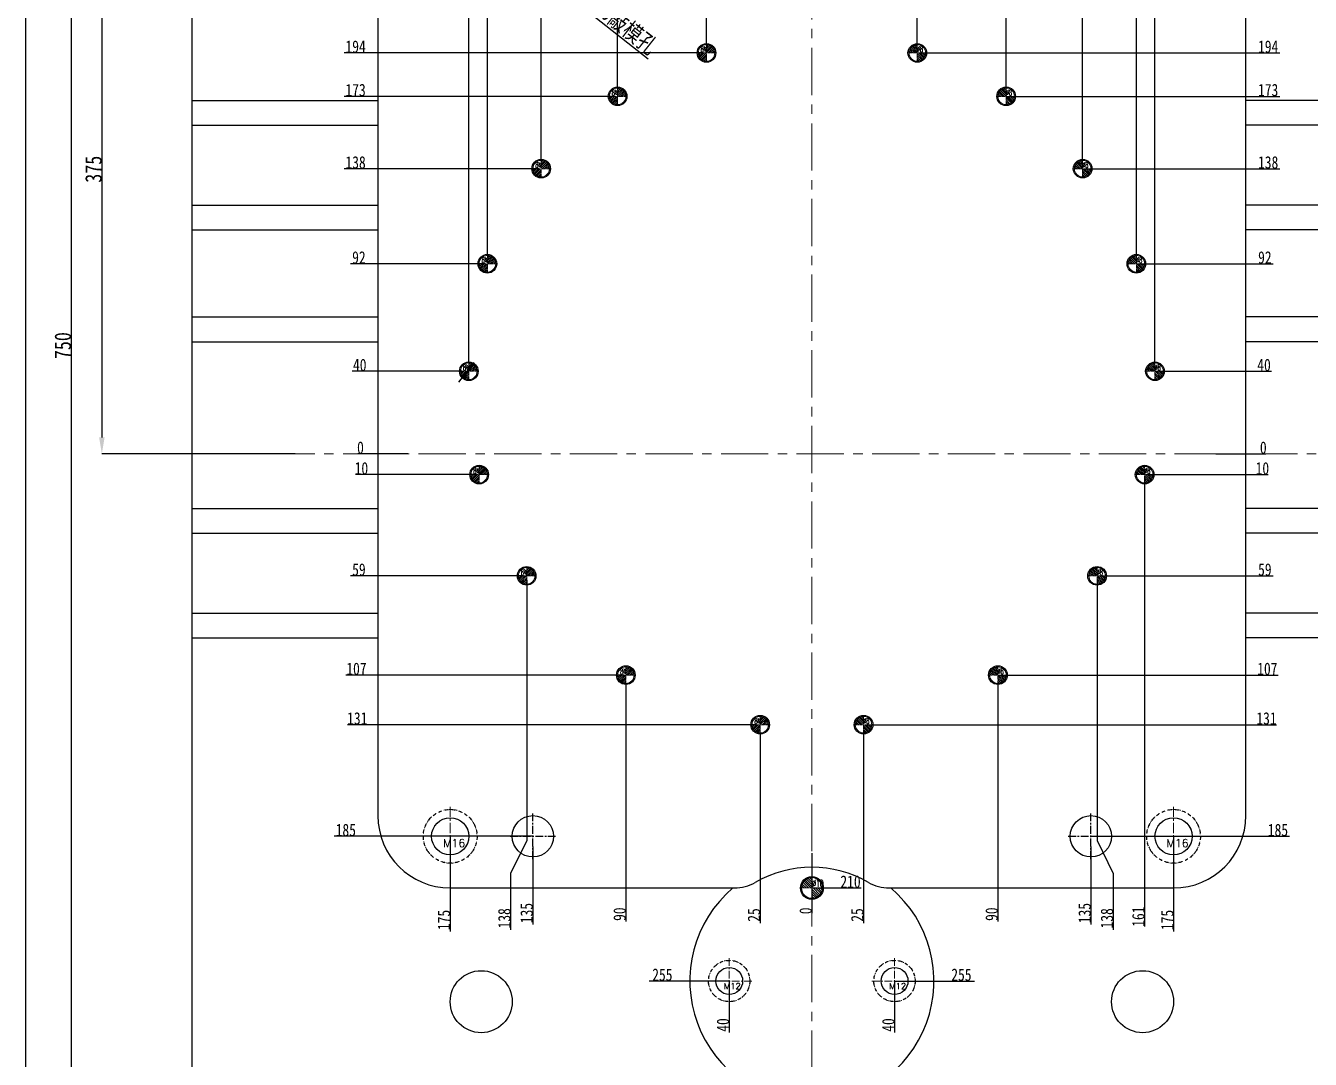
# Model space of a CAD drawing. Header units: millimetres. Extents: x 723 to 11228, y -2384 to 1578.
# Drawn here: x 7033 to 7655, y -1060 to -560 of the extents above; entities that cross this region are included whole.
import ezdxf
from ezdxf.enums import TextEntityAlignment as Align

# ---------------------------------------------------------------- set-up
doc = ezdxf.new("R2010")
doc.units = ezdxf.units.MM
doc.header["$LTSCALE"] = 16.335
doc.header["$PDMODE"] = 3
doc.header["$PDSIZE"] = 0.3125
doc.linetypes.add('CENTER', pattern=[0.6, 0.375, -0.075, 0.075, -0.075])
doc.linetypes.add('HIDDEN', pattern=[0.2, 0.1, -0.1])
doc.layers.get('0').update_dxf_attribs({"linetype": 'CONTINUOUS'})
doc.layers.get('Defpoints').update_dxf_attribs({"linetype": 'CONTINUOUS'})
doc.layers.add('DEFAULT_2', color=8, linetype='HIDDEN')
doc.layers.add('epin', color=13, linetype='CONTINUOUS', lineweight=9)
doc.layers.add('screw', color=33, linetype='CONTINUOUS', lineweight=13)
doc.styles.get("Standard").update_dxf_attribs({"font": 'txt', "width": 0.8})
doc.styles.add('TXT', font='txt.shx', dxfattribs={"bigfont": 'gbcbig.shx'})
doc.styles.add('TXT05', font='txt.shx', dxfattribs={"width": 0.5, "bigfont": 'gbcbig.shx'})
doc.dimstyles.new('ISO-25', dxfattribs={"dimtxt": 8, "dimasz": 8, "dimexe": 0, "dimexo": 0, "dimgap": 0, "dimtad": 1, "dimtxsty": 'Standard', "dimcen": 0, "dimclrd": 4, "dimclre": 4, "dimclrt": 6, "dimadec": 0, "dimazin": 0, "dimtfac": 1, "dimtofl": 0, "dimtmove": 0, "dimatfit": 3, "dimfxl": 0, "dimarcsym": 0})

# ---------------------------------------------------------------- blocks, each defined once
blk = doc.blocks.new('epin_ejp_8')
at = {"layer": 'epin'}
h = blk.add_hatch(dxfattribs=at)
h.set_pattern_fill('_ANSI31', color=123, scale=0.2, angle=90, style=0)
h.set_pattern_definition([(135, (-6330.2129, -537.972), (-0.449012806, -0.449012806), [])])
h.paths.add_polyline_path([(0, 4, 0.414214), (-4, 0), (0, 0)])
h.paths.add_polyline_path([(4, 0), (0, 0), (0, -4, 0.414214)])
at = {"layer": 'epin', "color": 1, "linetype": 'CENTER', "ltscale": 0.248791}
for p, q in [((-4.4, 0), (4.4, 0)), ((0, -4.4), (0, 4.4))]:
    blk.add_line(p, q, dxfattribs=at)
at = {"layer": 'epin'}
blk.add_circle((0, 0), 4, dxfattribs=at)
at = {"layer": 'epin', "color": 6, "style": 'TXT05', "width": 0.5}
blk.add_text('%%c8', height=2.8, dxfattribs=at).set_placement((1.33, 1.8), align=Align.MIDDLE)
blk = doc.blocks.new('89')
blk.add_line((-2934.91, 9.19), (-2942.36, -0.22))
at = {"layer": 'epin', "xscale": -1}
for p in [(-2822.29, 159), (-2865.29, 138), (-2902.29, 103), (-2928.29, 57), (-2937.29, 5), (-2932.29, -45), (-2909.29, -94), (-2861.29, -142), (-2796.29, -166)]:
    blk.add_blockref('epin_ejp_8', p, dxfattribs=at)
at = {"layer": 'epin'}
for p in [(-2720.29, 159), (-2677.29, 138), (-2640.29, 103), (-2614.29, 57), (-2605.29, 5), (-2610.29, -45), (-2633.29, -94), (-2681.29, -142), (-2746.29, -166)]:
    blk.add_blockref('epin_ejp_8', p, dxfattribs=at)
blk = doc.blocks.new('epin_ejp_10')
at = {"layer": 'epin'}
h = blk.add_hatch(dxfattribs=at)
h.set_pattern_fill('_ANSI31', color=123, scale=0.25, angle=90, style=0)
h.set_pattern_definition([(135, (-1645.23396, 6741.0989), (-0.56126601, -0.56126601), [])])
h.paths.add_polyline_path([(0, 5, 0.414214), (-5, 0), (0, 0)])
h.paths.add_polyline_path([(5, 0), (0, 0), (0, -5, 0.414214)])
at = {"layer": 'epin', "color": 1, "linetype": 'CENTER', "ltscale": 0.219913}
for p, q in [((-5.5, 0), (5.5, 0)), ((0, -5.5), (0, 5.5))]:
    blk.add_line(p, q, dxfattribs=at)
at = {"layer": 'epin'}
blk.add_circle((0, 0), 5, dxfattribs=at)
at = {"layer": 'epin', "color": 6, "style": 'TXT05', "width": 0.5}
blk.add_text('%%c10', height=3.5, dxfattribs=at).set_placement((0.2, 0.5))
blk = doc.blocks.new('*D279')
at = {"color": 4, "lineweight": -2}
blk.add_line((7334.19, -575.8), (7292.57, -542.91), dxfattribs=at)
at = {"color": 4}
blk.add_solid([(7293.4, -541.86), (7291.75, -543.95), (7286.3, -537.94)], dxfattribs=at)
at = {"layer": 'Defpoints', "color": 0}
for p in [(7270.61, -525.54), (7286.3, -537.94)]:
    blk.add_point(p, dxfattribs=at)
at = {"color": 6, "insert": (7319.8, -557.68), "char_height": 8, "attachment_point": 5, "rotation": 321.68061}
blk.add_mtext('∅20{\\fSimSun|b0|i0|c134|p2;敲模孔}', dxfattribs=at)
blk = doc.blocks.new('screw_m16_i')
at = {"layer": 'screw', "color": 1, "linetype": 'CENTER', "ltscale": 0.808571}
for p, q in [((0, -14.3), (0, 14.3)), ((-14.3, 0), (14.3, 0))]:
    blk.add_line(p, q, dxfattribs=at)
at = {"layer": 'screw', "color": 8, "linetype": 'HIDDEN', "ltscale": 0.808571}
blk.add_circle((0, 0), 13, dxfattribs=at)
at = {"layer": 'screw', "color": 33}
blk.add_circle((0, 0), 9, dxfattribs=at)
at = {"layer": 'screw', "color": 6, "style": 'TXT'}
blk.add_text('M16', height=3.9, dxfattribs=at).set_placement((-3.38, -5.2))
blk = doc.blocks.new('*D288')
at = {"color": 4, "lineweight": -2}
for p, q in [((7163.45, -391.74), (7069.9, -391.74)), ((7069.9, -399.74), (7069.9, -758.74)), ((7163.45, -766.74), (7069.9, -766.74))]:
    blk.add_line(p, q, dxfattribs=at)
at = {"color": 4}
for points in [[(7068.57, -399.74), (7071.24, -399.74), (7069.9, -391.74)], [(7068.57, -758.74), (7071.24, -758.74), (7069.9, -766.74)]]:
    blk.add_solid(points, dxfattribs=at)
at = {"layer": 'Defpoints', "color": 0}
for p in [(7163.45, -391.74), (7069.9, -766.74), (7163.45, -766.74)]:
    blk.add_point(p, dxfattribs=at)
at = {"color": 6, "insert": (7065.9, -629), "char_height": 8, "attachment_point": 5, "rotation": 90}
blk.add_mtext('375', dxfattribs=at)
blk = doc.blocks.new('*D289')
at = {"color": 4, "lineweight": -2}
for p, q in [((7163.45, -391.74), (7055.05, -391.74)), ((7055.05, -399.74), (7055.05, -1133.74)), ((7163.45, -1141.74), (7055.05, -1141.74))]:
    blk.add_line(p, q, dxfattribs=at)
at = {"color": 4}
for points in [[(7053.71, -399.74), (7056.38, -399.74), (7055.05, -391.74)], [(7053.71, -1133.74), (7056.38, -1133.74), (7055.05, -1141.74)]]:
    blk.add_solid(points, dxfattribs=at)
at = {"layer": 'Defpoints', "color": 0}
for p in [(7163.45, -391.74), (7055.05, -1141.74), (7163.45, -1141.74)]:
    blk.add_point(p, dxfattribs=at)
at = {"color": 6, "insert": (7051.05, -714.35), "char_height": 8, "attachment_point": 5, "rotation": 90}
blk.add_mtext('750', dxfattribs=at)
blk = doc.blocks.new('screw_m12_i')
at = {"layer": 'screw', "color": 1, "linetype": 'CENTER', "ltscale": 0.621977}
for p, q in [((0, -11), (0, 11)), ((-11, 0), (11, 0))]:
    blk.add_line(p, q, dxfattribs=at)
at = {"layer": 'screw', "color": 8, "linetype": 'HIDDEN', "ltscale": 0.621977}
blk.add_circle((0, 0), 10, dxfattribs=at)
at = {"layer": 'screw', "color": 33}
blk.add_circle((0, 0), 6.5, dxfattribs=at)
at = {"layer": 'screw', "color": 6, "style": 'TXT'}
blk.add_text('M12', height=3, dxfattribs=at).set_placement((-2.6, -4))
blk = doc.blocks.new('*D317')
at = {"color": 4, "lineweight": -2}
blk.add_line((7414.15, -976.74), (7437.35, -976.74), dxfattribs=at)
at = {"layer": 'Defpoints', "color": 0}
for p in [(7413.45, -766.74), (7414.15, -976.74), (7426.95, -976.74)]:
    blk.add_point(p, dxfattribs=at)
at = {"color": 6, "insert": (7432.15, -973.74), "char_height": 6, "attachment_point": 5}
blk.add_mtext('210', dxfattribs=at)
blk = doc.blocks.new('*D318')
at = {"color": 4, "lineweight": -2}
blk.add_line((7548.45, -951.74), (7644.56, -951.74), dxfattribs=at)
at = {"layer": 'Defpoints', "color": 0}
for p in [(7413.45, -766.74), (7548.45, -951.74), (7633.36, -951.74)]:
    blk.add_point(p, dxfattribs=at)
at = {"color": 6, "insert": (7638.96, -948.74), "char_height": 6, "attachment_point": 5}
blk.add_mtext('185', dxfattribs=at)
blk = doc.blocks.new('*D319')
at = {"color": 4, "lineweight": -2}
blk.add_line((7453.45, -1021.74), (7492.2, -1021.74), dxfattribs=at)
at = {"layer": 'Defpoints', "color": 0}
for p in [(7413.45, -766.74), (7453.45, -1021.74), (7479.4, -1021.74)]:
    blk.add_point(p, dxfattribs=at)
at = {"color": 6, "insert": (7485.8, -1018.74), "char_height": 6, "attachment_point": 5}
blk.add_mtext('255', dxfattribs=at)
blk = doc.blocks.new('*D320')
at = {"color": 4, "lineweight": -2}
blk.add_line((7453.45, -1021.74), (7453.45, -1046.63), dxfattribs=at)
at = {"layer": 'Defpoints', "color": 0}
for p in [(7413.45, -766.74), (7453.45, -1021.74), (7453.45, -1039.43)]:
    blk.add_point(p, dxfattribs=at)
at = {"color": 6, "insert": (7450.45, -1043.03), "char_height": 6, "attachment_point": 5, "rotation": 90}
blk.add_mtext('40', dxfattribs=at)
blk = doc.blocks.new('*D321')
at = {"color": 4, "lineweight": -2}
blk.add_line((7548.45, -531.74), (7644.08, -531.74), dxfattribs=at)
at = {"layer": 'Defpoints', "color": 0}
for p in [(7548.45, -531.74), (7631.28, -531.74), (7413.45, -766.74)]:
    blk.add_point(p, dxfattribs=at)
at = {"color": 6, "insert": (7637.68, -528.74), "char_height": 6, "attachment_point": 5}
blk.add_mtext('235', dxfattribs=at)
blk = doc.blocks.new('*D322')
at = {"color": 4, "lineweight": -2}
for p, q in [((7554.95, -517.52), (7554.95, -490.32)), ((7548.45, -520.3), (7554.95, -517.52)), ((7548.45, -536.3), (7548.45, -520.3))]:
    blk.add_line(p, q, dxfattribs=at)
at = {"layer": 'Defpoints', "color": 0}
for p in [(7554.95, -501.52), (7548.45, -536.3), (7413.45, -766.74)]:
    blk.add_point(p, dxfattribs=at)
at = {"color": 6, "insert": (7551.95, -495.92), "char_height": 6, "attachment_point": 5, "rotation": 90}
blk.add_mtext('135', dxfattribs=at)
blk = doc.blocks.new('*D323')
at = {"color": 4, "lineweight": -2}
blk.add_line((7588.45, -517.44), (7588.45, -490.32), dxfattribs=at)
at = {"layer": 'Defpoints', "color": 0}
for p in [(7588.45, -501.52), (7588.45, -517.44), (7413.45, -766.74)]:
    blk.add_point(p, dxfattribs=at)
at = {"color": 6, "insert": (7585.45, -495.92), "char_height": 6, "attachment_point": 5, "rotation": 90}
blk.add_mtext('175', dxfattribs=at)
blk = doc.blocks.new('*D324')
at = {"color": 4, "lineweight": -2}
blk.add_line((7548.45, -956.59), (7548.45, -994.47), dxfattribs=at)
at = {"layer": 'Defpoints', "color": 0}
for p in [(7413.45, -766.74), (7548.45, -956.59), (7548.45, -983.27)]:
    blk.add_point(p, dxfattribs=at)
at = {"color": 6, "insert": (7545.45, -988.87), "char_height": 6, "attachment_point": 5, "rotation": 90}
blk.add_mtext('135', dxfattribs=at)
blk = doc.blocks.new('*D325')
at = {"color": 4, "lineweight": -2}
blk.add_line((7413.45, -959.93), (7413.45, -989), dxfattribs=at)
at = {"layer": 'Defpoints', "color": 0}
for p in [(7413.45, -766.74), (7413.45, -959.93), (7413.45, -986.6)]:
    blk.add_point(p, dxfattribs=at)
at = {"color": 6, "insert": (7410.45, -987.8), "char_height": 6, "attachment_point": 5, "rotation": 90}
blk.add_mtext('0', dxfattribs=at)
blk = doc.blocks.new('*D326')
at = {"color": 4, "lineweight": -2}
blk.add_line((7588.45, -951.74), (7588.45, -997.8), dxfattribs=at)
at = {"layer": 'Defpoints', "color": 0}
for p in [(7413.45, -766.74), (7588.45, -951.74), (7588.45, -986.6)]:
    blk.add_point(p, dxfattribs=at)
at = {"color": 6, "insert": (7585.45, -992.2), "char_height": 6, "attachment_point": 5, "rotation": 90}
blk.add_mtext('175', dxfattribs=at)
blk = doc.blocks.new('*D327')
at = {"color": 4, "lineweight": -2}
blk.add_line((7477.45, -481.84), (7477.45, -414.27), dxfattribs=at)
at = {"layer": 'Defpoints', "color": 0}
for p in [(7477.45, -422.27), (7477.45, -481.84), (7413.45, -766.74)]:
    blk.add_point(p, dxfattribs=at)
at = {"color": 6, "insert": (7474.45, -418.27), "char_height": 6, "attachment_point": 5, "rotation": 90}
blk.add_mtext('64', dxfattribs=at)
blk = doc.blocks.new('*D329')
at = {"color": 4, "lineweight": -2}
blk.add_line((7481, -436.74), (7507.41, -436.74), dxfattribs=at)
at = {"layer": 'Defpoints', "color": 0}
for p in [(7481, -436.74), (7495.41, -436.74), (7413.45, -766.74)]:
    blk.add_point(p, dxfattribs=at)
at = {"color": 6, "insert": (7501.41, -433.74), "char_height": 6, "attachment_point": 5}
blk.add_mtext('330', dxfattribs=at)
blk = doc.blocks.new('*D330')
at = {"color": 4, "lineweight": -2}
blk.add_line((7481, -491.74), (7508.21, -491.74), dxfattribs=at)
at = {"layer": 'Defpoints', "color": 0}
for p in [(7481, -491.74), (7495.41, -491.74), (7413.45, -766.74)]:
    blk.add_point(p, dxfattribs=at)
at = {"color": 6, "insert": (7501.81, -488.74), "char_height": 6, "attachment_point": 5}
blk.add_mtext('275', dxfattribs=at)
blk = doc.blocks.new('*D331')
at = {"color": 4, "lineweight": -2}
blk.add_line((7608.9, -766.74), (7633.07, -766.74), dxfattribs=at)
at = {"layer": 'Defpoints', "color": 0}
for p in [(7413.45, -766.74), (7608.9, -766.74), (7630.67, -766.74)]:
    blk.add_point(p, dxfattribs=at)
at = {"color": 6, "insert": (7631.87, -763.74), "char_height": 6, "attachment_point": 5}
blk.add_mtext('0', dxfattribs=at)
blk = doc.blocks.new('*D332')
at = {"color": 4, "lineweight": -2}
blk.add_line((7278.45, -951.74), (7182.34, -951.74), dxfattribs=at)
at = {"layer": 'Defpoints', "color": 0}
for p in [(7413.45, -766.74), (7193.54, -951.74), (7278.45, -951.74)]:
    blk.add_point(p, dxfattribs=at)
at = {"color": 6, "insert": (7187.94, -948.74), "char_height": 6, "attachment_point": 5}
blk.add_mtext('185', dxfattribs=at)
blk = doc.blocks.new('*D333')
at = {"color": 4, "lineweight": -2}
blk.add_line((7373.45, -1021.74), (7334.7, -1021.74), dxfattribs=at)
at = {"layer": 'Defpoints', "color": 0}
for p in [(7413.45, -766.74), (7347.5, -1021.74), (7373.45, -1021.74)]:
    blk.add_point(p, dxfattribs=at)
at = {"color": 6, "insert": (7341.1, -1018.74), "char_height": 6, "attachment_point": 5}
blk.add_mtext('255', dxfattribs=at)
blk = doc.blocks.new('*D334')
at = {"color": 4, "lineweight": -2}
blk.add_line((7373.45, -1021.74), (7373.45, -1046.63), dxfattribs=at)
at = {"layer": 'Defpoints', "color": 0}
for p in [(7413.45, -766.74), (7373.45, -1021.74), (7373.45, -1039.43)]:
    blk.add_point(p, dxfattribs=at)
at = {"color": 6, "insert": (7370.45, -1043.03), "char_height": 6, "attachment_point": 5, "rotation": 90}
blk.add_mtext('40', dxfattribs=at)
blk = doc.blocks.new('*D335')
at = {"color": 4, "lineweight": -2}
blk.add_line((7278.45, -531.74), (7182.82, -531.74), dxfattribs=at)
at = {"layer": 'Defpoints', "color": 0}
for p in [(7195.62, -531.74), (7278.45, -531.74), (7413.45, -766.74)]:
    blk.add_point(p, dxfattribs=at)
at = {"color": 6, "insert": (7189.22, -528.74), "char_height": 6, "attachment_point": 5}
blk.add_mtext('235', dxfattribs=at)
blk = doc.blocks.new('*D336')
at = {"color": 4, "lineweight": -2}
for p, q in [((7272.28, -517.52), (7272.28, -490.32)), ((7278.45, -519.86), (7272.28, -517.52)), ((7278.45, -535.86), (7278.45, -519.86))]:
    blk.add_line(p, q, dxfattribs=at)
at = {"layer": 'Defpoints', "color": 0}
for p in [(7272.28, -501.52), (7278.45, -535.86), (7413.45, -766.74)]:
    blk.add_point(p, dxfattribs=at)
at = {"color": 6, "insert": (7269.28, -495.92), "char_height": 6, "attachment_point": 5, "rotation": 90}
blk.add_mtext('135', dxfattribs=at)
blk = doc.blocks.new('*D341')
at = {"color": 4, "lineweight": -2}
blk.add_line((7238.45, -517.44), (7238.45, -490.32), dxfattribs=at)
at = {"layer": 'Defpoints', "color": 0}
for p in [(7238.45, -501.52), (7238.45, -517.44), (7413.45, -766.74)]:
    blk.add_point(p, dxfattribs=at)
at = {"color": 6, "insert": (7235.45, -495.92), "char_height": 6, "attachment_point": 5, "rotation": 90}
blk.add_mtext('175', dxfattribs=at)
blk = doc.blocks.new('*D337')
at = {"color": 4, "lineweight": -2}
blk.add_line((7278.45, -956.59), (7278.45, -994.47), dxfattribs=at)
at = {"layer": 'Defpoints', "color": 0}
for p in [(7413.45, -766.74), (7278.45, -956.59), (7278.45, -983.27)]:
    blk.add_point(p, dxfattribs=at)
at = {"color": 6, "insert": (7275.45, -988.87), "char_height": 6, "attachment_point": 5, "rotation": 90}
blk.add_mtext('135', dxfattribs=at)
blk = doc.blocks.new('*D342')
at = {"color": 4, "lineweight": -2}
blk.add_line((7238.45, -951.74), (7238.45, -997.8), dxfattribs=at)
at = {"layer": 'Defpoints', "color": 0}
for p in [(7413.45, -766.74), (7238.45, -951.74), (7238.45, -986.6)]:
    blk.add_point(p, dxfattribs=at)
at = {"color": 6, "insert": (7235.45, -992.2), "char_height": 6, "attachment_point": 5, "rotation": 90}
blk.add_mtext('175', dxfattribs=at)
blk = doc.blocks.new('*D338')
at = {"color": 4, "lineweight": -2}
blk.add_line((7349.45, -481.84), (7349.45, -414.27), dxfattribs=at)
at = {"layer": 'Defpoints', "color": 0}
for p in [(7349.45, -422.27), (7349.45, -481.84), (7413.45, -766.74)]:
    blk.add_point(p, dxfattribs=at)
at = {"color": 6, "insert": (7346.45, -418.27), "char_height": 6, "attachment_point": 5, "rotation": 90}
blk.add_mtext('64', dxfattribs=at)
blk = doc.blocks.new('*D339')
at = {"color": 4, "lineweight": -2}
blk.add_line((7345.9, -436.74), (7319.5, -436.74), dxfattribs=at)
at = {"layer": 'Defpoints', "color": 0}
for p in [(7331.5, -436.74), (7345.9, -436.74), (7413.45, -766.74)]:
    blk.add_point(p, dxfattribs=at)
at = {"color": 6, "insert": (7325.5, -433.74), "char_height": 6, "attachment_point": 5}
blk.add_mtext('330', dxfattribs=at)
blk = doc.blocks.new('*D343')
at = {"color": 4, "lineweight": -2}
blk.add_line((7345.9, -491.74), (7318.7, -491.74), dxfattribs=at)
at = {"layer": 'Defpoints', "color": 0}
for p in [(7331.5, -491.74), (7345.9, -491.74), (7413.45, -766.74)]:
    blk.add_point(p, dxfattribs=at)
at = {"color": 6, "insert": (7325.1, -488.74), "char_height": 6, "attachment_point": 5}
blk.add_mtext('275', dxfattribs=at)
blk = doc.blocks.new('*D340')
at = {"color": 4, "lineweight": -2}
blk.add_line((7218, -766.74), (7193.83, -766.74), dxfattribs=at)
at = {"layer": 'Defpoints', "color": 0}
for p in [(7196.23, -766.74), (7218, -766.74), (7413.45, -766.74)]:
    blk.add_point(p, dxfattribs=at)
at = {"color": 6, "insert": (7195.03, -763.74), "char_height": 6, "attachment_point": 5}
blk.add_mtext('0', dxfattribs=at)
blk = doc.blocks.new('*D408')
at = {"color": 4, "lineweight": -2}
blk.add_line((7582.79, -726.74), (7635.82, -726.74), dxfattribs=at)
at = {"layer": 'Defpoints', "color": 0}
for p in [(7582.79, -726.74), (7628.62, -726.74), (7413.45, -766.74)]:
    blk.add_point(p, dxfattribs=at)
at = {"color": 6, "insert": (7632.22, -723.74), "char_height": 6, "attachment_point": 5}
blk.add_mtext('40', dxfattribs=at)
blk = doc.blocks.new('*D409')
at = {"color": 4, "lineweight": -2}
blk.add_line((7571.55, -674.74), (7636.62, -674.74), dxfattribs=at)
at = {"layer": 'Defpoints', "color": 0}
for p in [(7571.55, -674.74), (7628.62, -674.74), (7413.45, -766.74)]:
    blk.add_point(p, dxfattribs=at)
at = {"color": 6, "insert": (7632.62, -671.74), "char_height": 6, "attachment_point": 5}
blk.add_mtext('92', dxfattribs=at)
blk = doc.blocks.new('*D410')
at = {"color": 4, "lineweight": -2}
blk.add_line((7545.51, -628.74), (7639.82, -628.74), dxfattribs=at)
at = {"layer": 'Defpoints', "color": 0}
for p in [(7545.51, -628.74), (7628.62, -628.74), (7413.45, -766.74)]:
    blk.add_point(p, dxfattribs=at)
at = {"color": 6, "insert": (7634.22, -625.74), "char_height": 6, "attachment_point": 5}
blk.add_mtext('138', dxfattribs=at)
blk = doc.blocks.new('*D411')
at = {"color": 4, "lineweight": -2}
blk.add_line((7508.68, -593.74), (7639.82, -593.74), dxfattribs=at)
at = {"layer": 'Defpoints', "color": 0}
for p in [(7508.68, -593.74), (7628.62, -593.74), (7413.45, -766.74)]:
    blk.add_point(p, dxfattribs=at)
at = {"color": 6, "insert": (7634.22, -590.74), "char_height": 6, "attachment_point": 5}
blk.add_mtext('173', dxfattribs=at)
blk = doc.blocks.new('*D412')
at = {"color": 4, "lineweight": -2}
blk.add_line((7466.43, -572.74), (7639.82, -572.74), dxfattribs=at)
at = {"layer": 'Defpoints', "color": 0}
for p in [(7466.43, -572.74), (7628.62, -572.74), (7413.45, -766.74)]:
    blk.add_point(p, dxfattribs=at)
at = {"color": 6, "insert": (7634.22, -569.74), "char_height": 6, "attachment_point": 5}
blk.add_mtext('194', dxfattribs=at)
blk = doc.blocks.new('*D413')
at = {"color": 4, "lineweight": -2}
blk.add_line((7575.63, -776.74), (7634.22, -776.74), dxfattribs=at)
at = {"layer": 'Defpoints', "color": 0}
for p in [(7413.45, -766.74), (7575.63, -776.74), (7628.62, -776.74)]:
    blk.add_point(p, dxfattribs=at)
at = {"color": 6, "insert": (7631.42, -773.74), "char_height": 6, "attachment_point": 5}
blk.add_mtext('10', dxfattribs=at)
blk = doc.blocks.new('*D414')
at = {"color": 4, "lineweight": -2}
blk.add_line((7552.91, -825.74), (7636.62, -825.74), dxfattribs=at)
at = {"layer": 'Defpoints', "color": 0}
for p in [(7413.45, -766.74), (7552.91, -825.74), (7628.62, -825.74)]:
    blk.add_point(p, dxfattribs=at)
at = {"color": 6, "insert": (7632.62, -822.74), "char_height": 6, "attachment_point": 5}
blk.add_mtext('59', dxfattribs=at)
blk = doc.blocks.new('*D415')
at = {"color": 4, "lineweight": -2}
blk.add_line((7440.28, -897.74), (7638.22, -897.74), dxfattribs=at)
at = {"layer": 'Defpoints', "color": 0}
for p in [(7413.45, -766.74), (7440.28, -897.74), (7628.62, -897.74)]:
    blk.add_point(p, dxfattribs=at)
at = {"color": 6, "insert": (7633.42, -894.74), "char_height": 6, "attachment_point": 5}
blk.add_mtext('131', dxfattribs=at)
blk = doc.blocks.new('*D416')
at = {"color": 4, "lineweight": -2}
blk.add_line((7504.37, -873.74), (7639.02, -873.74), dxfattribs=at)
at = {"layer": 'Defpoints', "color": 0}
for p in [(7413.45, -766.74), (7504.37, -873.74), (7628.62, -873.74)]:
    blk.add_point(p, dxfattribs=at)
at = {"color": 6, "insert": (7633.82, -870.74), "char_height": 6, "attachment_point": 5}
blk.add_mtext('107', dxfattribs=at)
blk = doc.blocks.new('*D417')
at = {"color": 4, "lineweight": -2}
blk.add_line((7438.45, -901.74), (7438.45, -993.81), dxfattribs=at)
at = {"layer": 'Defpoints', "color": 0}
for p in [(7413.45, -766.74), (7438.45, -901.74), (7438.45, -985.81)]:
    blk.add_point(p, dxfattribs=at)
at = {"color": 6, "insert": (7435.45, -989.81), "char_height": 6, "attachment_point": 5, "rotation": 90}
blk.add_mtext('25', dxfattribs=at)
blk = doc.blocks.new('*D418')
at = {"color": 4, "lineweight": -2}
blk.add_line((7503.45, -877.74), (7503.45, -993.01), dxfattribs=at)
at = {"layer": 'Defpoints', "color": 0}
for p in [(7413.45, -766.74), (7503.45, -877.74), (7503.45, -985.81)]:
    blk.add_point(p, dxfattribs=at)
at = {"color": 6, "insert": (7500.45, -989.41), "char_height": 6, "attachment_point": 5, "rotation": 90}
blk.add_mtext('90', dxfattribs=at)
blk = doc.blocks.new('*D419')
at = {"color": 4, "lineweight": -2}
for p, q in [((7551.45, -827.77), (7551.45, -953.81)), ((7551.45, -953.81), (7559.24, -969.81)), ((7559.24, -969.81), (7559.24, -997.01))]:
    blk.add_line(p, q, dxfattribs=at)
at = {"layer": 'Defpoints', "color": 0}
for p in [(7413.45, -766.74), (7551.45, -827.77), (7559.24, -985.81)]:
    blk.add_point(p, dxfattribs=at)
at = {"color": 6, "insert": (7556.24, -991.41), "char_height": 6, "attachment_point": 5, "rotation": 90}
blk.add_mtext('138', dxfattribs=at)
blk = doc.blocks.new('*D420')
at = {"color": 4, "lineweight": -2}
blk.add_line((7574.45, -777.59), (7574.45, -995.41), dxfattribs=at)
at = {"layer": 'Defpoints', "color": 0}
for p in [(7413.45, -766.74), (7574.45, -777.59), (7574.45, -985.81)]:
    blk.add_point(p, dxfattribs=at)
at = {"color": 6, "insert": (7571.45, -990.61), "char_height": 6, "attachment_point": 5, "rotation": 90}
blk.add_mtext('161', dxfattribs=at)
blk = doc.blocks.new('*D421')
at = {"color": 4, "lineweight": -2}
blk.add_line((7413.45, -520.39), (7413.45, -499.33), dxfattribs=at)
at = {"layer": 'Defpoints', "color": 0}
for p in [(7413.45, -501.73), (7413.45, -520.39), (7413.45, -766.74)]:
    blk.add_point(p, dxfattribs=at)
at = {"color": 6, "insert": (7410.45, -500.53), "char_height": 6, "attachment_point": 5, "rotation": 90}
blk.add_mtext('0', dxfattribs=at)
blk = doc.blocks.new('*D422')
at = {"color": 4, "lineweight": -2}
blk.add_line((7464.45, -568.34), (7464.45, -495.33), dxfattribs=at)
at = {"layer": 'Defpoints', "color": 0}
for p in [(7464.45, -501.73), (7464.45, -568.34), (7413.45, -766.74)]:
    blk.add_point(p, dxfattribs=at)
at = {"color": 6, "insert": (7461.45, -498.53), "char_height": 6, "attachment_point": 5, "rotation": 90}
blk.add_mtext('51', dxfattribs=at)
blk = doc.blocks.new('*D423')
at = {"color": 4, "lineweight": -2}
blk.add_line((7507.45, -589.24), (7507.45, -493.73), dxfattribs=at)
at = {"layer": 'Defpoints', "color": 0}
for p in [(7507.45, -501.73), (7507.45, -589.24), (7413.45, -766.74)]:
    blk.add_point(p, dxfattribs=at)
at = {"color": 6, "insert": (7504.45, -497.73), "char_height": 6, "attachment_point": 5, "rotation": 90}
blk.add_mtext('94', dxfattribs=at)
blk = doc.blocks.new('*D424')
at = {"color": 4, "lineweight": -2}
blk.add_line((7544.45, -624.24), (7544.45, -492.13), dxfattribs=at)
at = {"layer": 'Defpoints', "color": 0}
for p in [(7544.45, -501.73), (7544.45, -624.24), (7413.45, -766.74)]:
    blk.add_point(p, dxfattribs=at)
at = {"color": 6, "insert": (7541.45, -496.93), "char_height": 6, "attachment_point": 5, "rotation": 90}
blk.add_mtext('131', dxfattribs=at)
blk = doc.blocks.new('*D425')
at = {"color": 4, "lineweight": -2}
blk.add_line((7570.45, -670.34), (7570.45, -490.53), dxfattribs=at)
at = {"layer": 'Defpoints', "color": 0}
for p in [(7570.45, -501.73), (7570.45, -670.34), (7413.45, -766.74)]:
    blk.add_point(p, dxfattribs=at)
at = {"color": 6, "insert": (7567.45, -496.13), "char_height": 6, "attachment_point": 5, "rotation": 90}
blk.add_mtext('157', dxfattribs=at)
blk = doc.blocks.new('*D426')
at = {"color": 4, "lineweight": -2}
blk.add_line((7579.45, -722.24), (7579.45, -490.53), dxfattribs=at)
at = {"layer": 'Defpoints', "color": 0}
for p in [(7579.45, -501.73), (7579.45, -722.24), (7413.45, -766.74)]:
    blk.add_point(p, dxfattribs=at)
at = {"color": 6, "insert": (7576.45, -496.13), "char_height": 6, "attachment_point": 5, "rotation": 90}
blk.add_mtext('166', dxfattribs=at)
blk = doc.blocks.new('*D431')
at = {"color": 4, "lineweight": -2}
blk.add_line((7278.45, -951.74), (7182.34, -951.74), dxfattribs=at)
at = {"layer": 'Defpoints', "color": 0}
for p in [(7413.45, -766.74), (7193.54, -951.74), (7278.45, -951.74)]:
    blk.add_point(p, dxfattribs=at)
at = {"color": 6, "insert": (7187.94, -948.74), "char_height": 6, "attachment_point": 5}
blk.add_mtext('185', dxfattribs=at)
blk = doc.blocks.new('*D427')
at = {"color": 4, "lineweight": -2}
blk.add_line((7244.11, -726.74), (7191.08, -726.74), dxfattribs=at)
at = {"layer": 'Defpoints', "color": 0}
for p in [(7198.28, -726.74), (7244.11, -726.74), (7413.45, -766.74)]:
    blk.add_point(p, dxfattribs=at)
at = {"color": 6, "insert": (7194.68, -723.74), "char_height": 6, "attachment_point": 5}
blk.add_mtext('40', dxfattribs=at)
blk = doc.blocks.new('*D435')
at = {"color": 4, "lineweight": -2}
blk.add_line((7255.35, -674.74), (7190.28, -674.74), dxfattribs=at)
at = {"layer": 'Defpoints', "color": 0}
for p in [(7198.28, -674.74), (7255.35, -674.74), (7413.45, -766.74)]:
    blk.add_point(p, dxfattribs=at)
at = {"color": 6, "insert": (7194.28, -671.74), "char_height": 6, "attachment_point": 5}
blk.add_mtext('92', dxfattribs=at)
blk = doc.blocks.new('*D436')
at = {"color": 4, "lineweight": -2}
blk.add_line((7281.39, -628.74), (7187.08, -628.74), dxfattribs=at)
at = {"layer": 'Defpoints', "color": 0}
for p in [(7198.28, -628.74), (7281.39, -628.74), (7413.45, -766.74)]:
    blk.add_point(p, dxfattribs=at)
at = {"color": 6, "insert": (7192.68, -625.74), "char_height": 6, "attachment_point": 5}
blk.add_mtext('138', dxfattribs=at)
blk = doc.blocks.new('*D437')
at = {"color": 4, "lineweight": -2}
blk.add_line((7318.22, -593.74), (7187.08, -593.74), dxfattribs=at)
at = {"layer": 'Defpoints', "color": 0}
for p in [(7198.28, -593.74), (7318.22, -593.74), (7413.45, -766.74)]:
    blk.add_point(p, dxfattribs=at)
at = {"color": 6, "insert": (7192.68, -590.74), "char_height": 6, "attachment_point": 5}
blk.add_mtext('173', dxfattribs=at)
blk = doc.blocks.new('*D438')
at = {"color": 4, "lineweight": -2}
blk.add_line((7360.47, -572.74), (7187.08, -572.74), dxfattribs=at)
at = {"layer": 'Defpoints', "color": 0}
for p in [(7198.28, -572.74), (7360.47, -572.74), (7413.45, -766.74)]:
    blk.add_point(p, dxfattribs=at)
at = {"color": 6, "insert": (7192.68, -569.74), "char_height": 6, "attachment_point": 5}
blk.add_mtext('194', dxfattribs=at)
blk = doc.blocks.new('*D439')
at = {"color": 4, "lineweight": -2}
blk.add_line((7251.28, -776.74), (7192.68, -776.74), dxfattribs=at)
at = {"layer": 'Defpoints', "color": 0}
for p in [(7413.45, -766.74), (7198.28, -776.74), (7251.28, -776.74)]:
    blk.add_point(p, dxfattribs=at)
at = {"color": 6, "insert": (7195.48, -773.74), "char_height": 6, "attachment_point": 5}
blk.add_mtext('10', dxfattribs=at)
blk = doc.blocks.new('*D440')
at = {"color": 4, "lineweight": -2}
blk.add_line((7273.99, -825.74), (7190.28, -825.74), dxfattribs=at)
at = {"layer": 'Defpoints', "color": 0}
for p in [(7413.45, -766.74), (7198.28, -825.74), (7273.99, -825.74)]:
    blk.add_point(p, dxfattribs=at)
at = {"color": 6, "insert": (7194.28, -822.74), "char_height": 6, "attachment_point": 5}
blk.add_mtext('59', dxfattribs=at)
blk = doc.blocks.new('*D441')
at = {"color": 4, "lineweight": -2}
blk.add_line((7386.62, -897.74), (7188.68, -897.74), dxfattribs=at)
at = {"layer": 'Defpoints', "color": 0}
for p in [(7413.45, -766.74), (7198.28, -897.74), (7386.62, -897.74)]:
    blk.add_point(p, dxfattribs=at)
at = {"color": 6, "insert": (7193.48, -894.74), "char_height": 6, "attachment_point": 5}
blk.add_mtext('131', dxfattribs=at)
blk = doc.blocks.new('*D442')
at = {"color": 4, "lineweight": -2}
blk.add_line((7322.54, -873.74), (7187.88, -873.74), dxfattribs=at)
at = {"layer": 'Defpoints', "color": 0}
for p in [(7413.45, -766.74), (7198.28, -873.74), (7322.54, -873.74)]:
    blk.add_point(p, dxfattribs=at)
at = {"color": 6, "insert": (7193.08, -870.74), "char_height": 6, "attachment_point": 5}
blk.add_mtext('107', dxfattribs=at)
blk = doc.blocks.new('*D428')
at = {"color": 4, "lineweight": -2}
blk.add_line((7388.45, -901.74), (7388.45, -993.81), dxfattribs=at)
at = {"layer": 'Defpoints', "color": 0}
for p in [(7413.45, -766.74), (7388.45, -901.74), (7388.45, -985.81)]:
    blk.add_point(p, dxfattribs=at)
at = {"color": 6, "insert": (7385.45, -989.81), "char_height": 6, "attachment_point": 5, "rotation": 90}
blk.add_mtext('25', dxfattribs=at)
blk = doc.blocks.new('*D429')
at = {"color": 4, "lineweight": -2}
blk.add_line((7323.45, -877.74), (7323.45, -993.01), dxfattribs=at)
at = {"layer": 'Defpoints', "color": 0}
for p in [(7413.45, -766.74), (7323.45, -877.74), (7323.45, -985.81)]:
    blk.add_point(p, dxfattribs=at)
at = {"color": 6, "insert": (7320.45, -989.41), "char_height": 6, "attachment_point": 5, "rotation": 90}
blk.add_mtext('90', dxfattribs=at)
blk = doc.blocks.new('*D430')
at = {"color": 4, "lineweight": -2}
for p, q in [((7275.45, -827.77), (7275.45, -953.81)), ((7275.45, -953.81), (7267.66, -969.81)), ((7267.66, -969.81), (7267.66, -997.01))]:
    blk.add_line(p, q, dxfattribs=at)
at = {"layer": 'Defpoints', "color": 0}
for p in [(7413.45, -766.74), (7275.45, -827.77), (7267.66, -985.81)]:
    blk.add_point(p, dxfattribs=at)
at = {"color": 6, "insert": (7264.66, -991.41), "char_height": 6, "attachment_point": 5, "rotation": 90}
blk.add_mtext('138', dxfattribs=at)
blk = doc.blocks.new('*D443')
at = {"color": 4, "lineweight": -2}
blk.add_line((7362.45, -568.34), (7362.45, -495.33), dxfattribs=at)
at = {"layer": 'Defpoints', "color": 0}
for p in [(7362.45, -501.73), (7362.45, -568.34), (7413.45, -766.74)]:
    blk.add_point(p, dxfattribs=at)
at = {"color": 6, "insert": (7359.45, -498.53), "char_height": 6, "attachment_point": 5, "rotation": 90}
blk.add_mtext('51', dxfattribs=at)
blk = doc.blocks.new('*D444')
at = {"color": 4, "lineweight": -2}
blk.add_line((7319.45, -589.24), (7319.45, -493.73), dxfattribs=at)
at = {"layer": 'Defpoints', "color": 0}
for p in [(7319.45, -501.73), (7319.45, -589.24), (7413.45, -766.74)]:
    blk.add_point(p, dxfattribs=at)
at = {"color": 6, "insert": (7316.45, -497.73), "char_height": 6, "attachment_point": 5, "rotation": 90}
blk.add_mtext('94', dxfattribs=at)
blk = doc.blocks.new('*D445')
at = {"color": 4, "lineweight": -2}
blk.add_line((7282.45, -624.24), (7282.45, -492.13), dxfattribs=at)
at = {"layer": 'Defpoints', "color": 0}
for p in [(7282.45, -501.73), (7282.45, -624.24), (7413.45, -766.74)]:
    blk.add_point(p, dxfattribs=at)
at = {"color": 6, "insert": (7279.45, -496.93), "char_height": 6, "attachment_point": 5, "rotation": 90}
blk.add_mtext('131', dxfattribs=at)
blk = doc.blocks.new('*D446')
at = {"color": 4, "lineweight": -2}
blk.add_line((7256.45, -670.34), (7256.45, -490.53), dxfattribs=at)
at = {"layer": 'Defpoints', "color": 0}
for p in [(7256.45, -501.73), (7256.45, -670.34), (7413.45, -766.74)]:
    blk.add_point(p, dxfattribs=at)
at = {"color": 6, "insert": (7253.45, -496.13), "char_height": 6, "attachment_point": 5, "rotation": 90}
blk.add_mtext('157', dxfattribs=at)
blk = doc.blocks.new('*D447')
at = {"color": 4, "lineweight": -2}
blk.add_line((7247.45, -722.24), (7247.45, -490.53), dxfattribs=at)
at = {"layer": 'Defpoints', "color": 0}
for p in [(7247.45, -501.73), (7247.45, -722.24), (7413.45, -766.74)]:
    blk.add_point(p, dxfattribs=at)
at = {"color": 6, "insert": (7244.45, -496.13), "char_height": 6, "attachment_point": 5, "rotation": 90}
blk.add_mtext('166', dxfattribs=at)

msp = doc.modelspace()

# ---------------------------------------------------------------- linework, layer by layer
at = {"color": 7, "linetype": 'Continuous'}
for p, q in [((7113.451, -441.744), (7113.451, -1091.744)), ((7203.451, -541.744), (7203.451, -941.744)), ((7623.451, -941.744), (7623.451, -541.744)), ((7113.451, -595.721), (7203.451, -595.721)), ((7713.451, -595.721), (7623.451, -595.721)), ((7113.451, -607.721), (7203.451, -607.721)), ((7713.451, -607.721), (7623.451, -607.721)), ((7113.451, -646.371), (7203.451, -646.371)), ((7713.451, -646.371), (7623.451, -646.371)), ((7113.451, -658.371), (7203.451, -658.371)), ((7713.451, -658.371), (7623.451, -658.371)), ((7113.451, -700.446), (7203.451, -700.446)), ((7713.451, -700.446), (7623.451, -700.446)), ((7113.451, -712.446), (7203.451, -712.446)), ((7713.451, -712.446), (7623.451, -712.446)), ((7113.451, -793.118), (7203.451, -793.118)), ((7713.451, -793.118), (7623.451, -793.118)), ((7113.451, -805.118), (7203.451, -805.118)), ((7713.451, -805.118), (7623.451, -805.118)), ((7113.451, -843.768), (7203.451, -843.768)), ((7713.451, -843.768), (7623.451, -843.768)), ((7113.451, -855.768), (7203.451, -855.768)), ((7713.451, -855.768), (7623.451, -855.768)), ((7238.451, -976.744), (7376.035, -976.744)), ((7450.868, -976.744), (7588.451, -976.744))]:
    msp.add_line(p, q, dxfattribs=at)
at = {"color": 1, "linetype": 'CENTER', "ltscale": 0.621977}
for p, q in [((7278.451, -962.744), (7278.451, -940.744)), ((7548.451, -962.744), (7548.451, -940.744)), ((7267.451, -951.744), (7289.451, -951.744)), ((7537.451, -951.744), (7559.451, -951.744))]:
    msp.add_line(p, q, dxfattribs=at)
msp.add_lwpolyline([(7033.048, -300.156), (8048.686, -300.156), (8048.686, -1504.937), (7033.048, -1504.937)], close=True)
at = {"color": 7, "linetype": 'Continuous'}
for centre, radius in [((7362.451, -572.744), 4.5), ((7464.451, -572.744), 4.5), ((7319.451, -593.744), 4.5), ((7507.451, -593.744), 4.5), ((7282.451, -628.744), 4.5), ((7544.451, -628.744), 4.5), ((7256.451, -674.744), 4.5), ((7570.451, -674.744), 4.5), ((7247.451, -726.744), 4.5), ((7579.451, -726.744), 4.5), ((7252.451, -776.744), 4.5), ((7574.451, -776.744), 4.5), ((7275.451, -825.744), 4.5), ((7551.451, -825.744), 4.5), ((7323.451, -873.744), 4.5), ((7503.451, -873.744), 4.5), ((7388.451, -897.744), 4.5), ((7438.451, -897.744), 4.5), ((7238.451, -951.744), 9), ((7278.451, -951.744), 10), ((7548.451, -951.744), 10), ((7588.451, -951.744), 9), ((7413.451, -976.744), 5.5), ((7253.451, -1031.744), 15), ((7373.451, -1021.744), 6.5), ((7453.451, -1021.744), 6.5), ((7573.451, -1031.744), 15)]:
    msp.add_circle(centre, radius, dxfattribs=at)
for centre, radius, start, end in [((7238.451, -941.744), 35, 180, 270), ((7588.451, -941.744), 35, 270, 0), ((7413.451, -1021.744), 55, 60.073565, 119.926435), ((7376.035, -956.744), 20, 270, 299.926435), ((7450.868, -956.744), 20, 240.073565, 270), ((7413.451, -1021.744), 59.03, 130.330471, 49.669529)]:
    msp.add_arc(centre, radius, start, end, dxfattribs=at)
at = {"layer": 'DEFAULT_2', "color": 8, "linetype": 'HIDDEN'}
for centre, radius in [((7238.451, -951.744), 13), ((7588.451, -951.744), 13), ((7373.451, -1021.744), 10), ((7453.451, -1021.744), 10)]:
    msp.add_circle(centre, radius, dxfattribs=at)
at = {"layer": 'epin', "color": 1, "linetype": 'CENTER', "ltscale": 3.731864}
for p, q in [((7413.451, -1141.744), (7413.451, -391.744)), ((7113.451, -766.744), (7713.451, -766.744))]:
    msp.add_line(p, q, dxfattribs=at)

# ---------------------------------------------------------------- block references
msp.add_blockref('89', (10184.746, -731.744))
at = {"layer": 'epin'}
msp.add_blockref('epin_ejp_10', (7413.451, -976.744), dxfattribs=at)
at = {"layer": 'screw'}
for name, p in [('screw_m16_i', (7238.451, -951.744)), ('screw_m16_i', (7588.451, -951.744)), ('screw_m12_i', (7373.451, -1021.744)), ('screw_m12_i', (7453.451, -1021.744))]:
    msp.add_blockref(name, p, dxfattribs=at)

# ---------------------------------------------------------------- dimensions: what is measured, and where the dimension line sits
for base, p2, picture, middle in [((7055.045, -1141.744), (7163.451, -1141.744), '*D289', (7055.045, -714.345)), ((7069.904, -766.744), (7163.451, -766.744), '*D288', (7069.904, -629.003))]:
    dim = msp.add_linear_dim(base=base, p1=(7163.451, -391.744), p2=p2, angle=90, dimstyle='ISO-25', override={"dimfxl": 1.25, "dimarcsym": 1})
    dim.commit()
    dim.dimension.update_dxf_attribs({"geometry": picture, "text_midpoint": middle, "dimtype": 160})
for feature_location, offset, dtype, origin, picture, middle in [((7349.451, -481.844), (0, 59.574), 1, (7413.451, -766.744), '*D338', (7346.451, -418.271)), ((7477.451, -481.844), (0, 59.574), 1, (7413.451, -766.744), '*D327', (7474.451, -418.271)), ((7345.902, -436.744), (-14.406, 0), 0, (7413.451, -766.744), '*D339', (7325.497, -433.744)), ((7481, -436.744), (14.406, 0), 0, (7413.451, -766.744), '*D329', (7501.406, -433.744)), ((7345.902, -491.744), (-14.406, 0), 0, (7413.451, -766.744), '*D343', (7325.097, -488.744)), ((7481, -491.744), (14.406, 0), 0, (7413.451, -766.744), '*D330', (7501.806, -488.744)), ((7238.451, -517.444), (0, 15.925), 1, (7413.451, -766.744), '*D341', (7235.451, -495.92)), ((7247.451, -722.244), (0, 220.517), 1, (7413.451, -766.744), '*D447', (7244.451, -496.128)), ((7256.451, -670.344), (0, 168.617), 1, (7413.451, -766.744), '*D446', (7253.451, -496.128)), ((7278.451, -535.86), (-6.171, 34.34), 1, (7413.451, -766.744), '*D336', (7269.281, -495.92)), ((7282.451, -624.244), (0, 122.517), 1, (7413.451, -766.744), '*D445', (7279.451, -496.928)), ((7548.451, -536.298), (6.496, 34.778), 1, (7413.451, -766.744), '*D322', (7551.948, -495.92)), ((7588.451, -517.444), (0, 15.925), 1, (7413.451, -766.744), '*D323', (7585.451, -495.92)), ((7570.451, -670.344), (0, 168.617), 1, (7413.451, -766.744), '*D425', (7567.451, -496.128)), ((7579.451, -722.244), (0, 220.517), 1, (7413.451, -766.744), '*D426', (7576.451, -496.128)), ((7544.451, -624.244), (0, 122.517), 1, (7413.451, -766.744), '*D424', (7541.451, -496.928)), ((7319.451, -589.244), (0, 87.517), 1, (7413.451, -766.744), '*D444', (7316.451, -497.728)), ((7362.451, -568.344), (0, 66.617), 1, (7413.451, -766.744), '*D443', (7359.451, -498.528)), ((7507.451, -589.244), (0, 87.517), 1, (7413.451, -766.744), '*D423', (7504.451, -497.728)), ((7464.451, -568.344), (0, 66.617), 1, (7413.451, -766.744), '*D422', (7461.451, -498.528)), ((7413.451376015, -520.394444995), (0, 18.666524485), 1, (7413.451376015, -766.744442932), '*D421', (7410.451376015, -500.52792051)), ((7278.451, -531.744), (-82.831, 0), 0, (7413.451, -766.744), '*D335', (7189.221, -528.744)), ((7548.451, -531.744), (82.831, 0), 0, (7413.451, -766.744), '*D321', (7637.682, -528.744)), ((7360.473, -572.744), (-162.194, 0), 0, (7413.451, -766.744), '*D438', (7192.678, -569.744)), ((7466.43, -572.744), (162.194, 0), 0, (7413.451, -766.744), '*D412', (7634.224, -569.744)), ((7318.224, -593.744), (-119.946, 0), 0, (7413.451, -766.744), '*D437', (7192.678, -590.744)), ((7508.678, -593.744), (119.946, 0), 0, (7413.451, -766.744), '*D411', (7634.224, -590.744)), ((7281.393, -628.744), (-83.115, 0), 0, (7413.451, -766.744), '*D436', (7192.678, -625.744)), ((7545.51, -628.744), (83.115, 0), 0, (7413.451, -766.744), '*D410', (7634.224, -625.744)), ((7255.352, -674.744), (-57.074, 0), 0, (7413.451, -766.744), '*D435', (7194.278, -671.744)), ((7571.55, -674.744), (57.074, 0), 0, (7413.451, -766.744), '*D409', (7632.624, -671.744)), ((7244.113, -726.744), (-45.834, 0), 0, (7413.451, -766.744), '*D427', (7194.678, -723.744)), ((7582.79, -726.744), (45.834, 0), 0, (7413.451, -766.744), '*D408', (7632.224, -723.744)), ((7217.999430815, -766.744442932), (-21.767853148, 0), 0, (7413.451376015, -766.744442932), '*D340', (7195.031577667, -763.744442932)), ((7608.903321214, -766.744442932), (21.767853148, 0), 0, (7413.451376015, -766.744442932), '*D331', (7631.871174362, -763.744442932)), ((7278.451, -951.744), (-84.909, 0), 0, (7413.451, -766.744), '*D332', (7187.943, -948.744)), ((7278.451, -951.744), (-84.909, 0), 0, (7413.451, -766.744), '*D431', (7187.943, -948.744)), ((7322.536, -873.744), (-124.258, 0), 0, (7413.451, -766.744), '*D442', (7193.078, -870.744)), ((7386.62, -897.744), (-188.342, 0), 0, (7413.451, -766.744), '*D441', (7193.478, -894.744)), ((7273.995, -825.744), (-75.716, 0), 0, (7413.451, -766.744), '*D440', (7194.278, -822.744)), ((7251.276, -776.744), (-52.997, 0), 0, (7413.451, -766.744), '*D439', (7195.478, -773.744)), ((7238.451, -951.744), (0, -34.855), 1, (7413.451, -766.744), '*D342', (7235.451, -992.2)), ((7275.451, -827.767), (-7.788, -158.048), 1, (7413.451, -766.744), '*D430', (7264.664, -991.414)), ((7278.451, -956.594), (0, -26.672), 1, (7413.451, -766.744), '*D337', (7275.451, -988.866)), ((7323.451, -877.744), (0, -108.07), 1, (7413.451, -766.744), '*D429', (7320.451, -989.414)), ((7373.451, -1021.744), (-25.951, 0), 0, (7413.451, -766.744), '*D333', (7341.1, -1018.744)), ((7373.451, -1021.744), (0, -17.688), 1, (7413.451, -766.744), '*D334', (7370.451, -1043.033)), ((7388.451, -901.744), (0, -84.07), 1, (7413.451, -766.744), '*D428', (7385.451, -989.814)), ((7413.451376015, -959.927727957), (0, -26.671874737), 1, (7413.451376015, -766.744442932), '*D325', (7410.451376015, -987.799602693)), ((7414.155, -976.744), (12.796, 0), 0, (7413.451, -766.744), '*D317', (7432.151, -973.744)), ((7548.451, -951.744), (84.909, 0), 0, (7413.451, -766.744), '*D318', (7638.96, -948.744)), ((7453.451, -1021.744), (25.951, 0), 0, (7413.451, -766.744), '*D319', (7485.802, -1018.744)), ((7453.451, -1021.744), (0, -17.688), 1, (7413.451, -766.744), '*D320', (7450.451, -1043.033)), ((7548.451, -956.594), (0, -26.672), 1, (7413.451, -766.744), '*D324', (7545.451, -988.866)), ((7588.451, -951.744), (0, -34.855), 1, (7413.451, -766.744), '*D326', (7585.451, -992.2)), ((7575.627, -776.744), (52.997, 0), 0, (7413.451, -766.744), '*D413', (7631.424, -773.744)), ((7552.908, -825.744), (75.716, 0), 0, (7413.451, -766.744), '*D414', (7632.624, -822.744)), ((7440.283, -897.744), (188.342, 0), 0, (7413.451, -766.744), '*D415', (7633.424, -894.744)), ((7504.367, -873.744), (124.258, 0), 0, (7413.451, -766.744), '*D416', (7633.824, -870.744)), ((7438.451, -901.744), (0, -84.07), 1, (7413.451, -766.744), '*D417', (7435.451, -989.814)), ((7503.451, -877.744), (0, -108.07), 1, (7413.451, -766.744), '*D418', (7500.451, -989.414)), ((7551.451, -827.767), (7.788, -158.048), 1, (7413.451, -766.744), '*D419', (7556.239, -991.414)), ((7574.451, -777.585), (0, -208.229), 1, (7413.451, -766.744), '*D420', (7571.451, -990.614))]:
    dim = msp.add_ordinate_dim(feature_location=feature_location, offset=offset, dtype=dtype, origin=origin, dimstyle='ISO-25', override={"dimtxt": 6, "dimfxl": 1.25, "dimarcsym": 1})
    dim.commit()
    dim.dimension.update_dxf_attribs({"geometry": picture, "text_midpoint": middle})
dim = msp.add_diameter_dim_2p(p1=(7270.606, -525.544), p2=(7286.297, -537.945), text='<>{\\fSimSun|b0|i0|c134|p2;敲模孔}', dimstyle='ISO-25', override={"dimfxl": 1.25, "dimarcsym": 1})
dim.commit()
dim.dimension.update_dxf_attribs({"geometry": '*D279', "text_midpoint": (7319.801, -557.682)})

doc.saveas('drawing.dxf')
